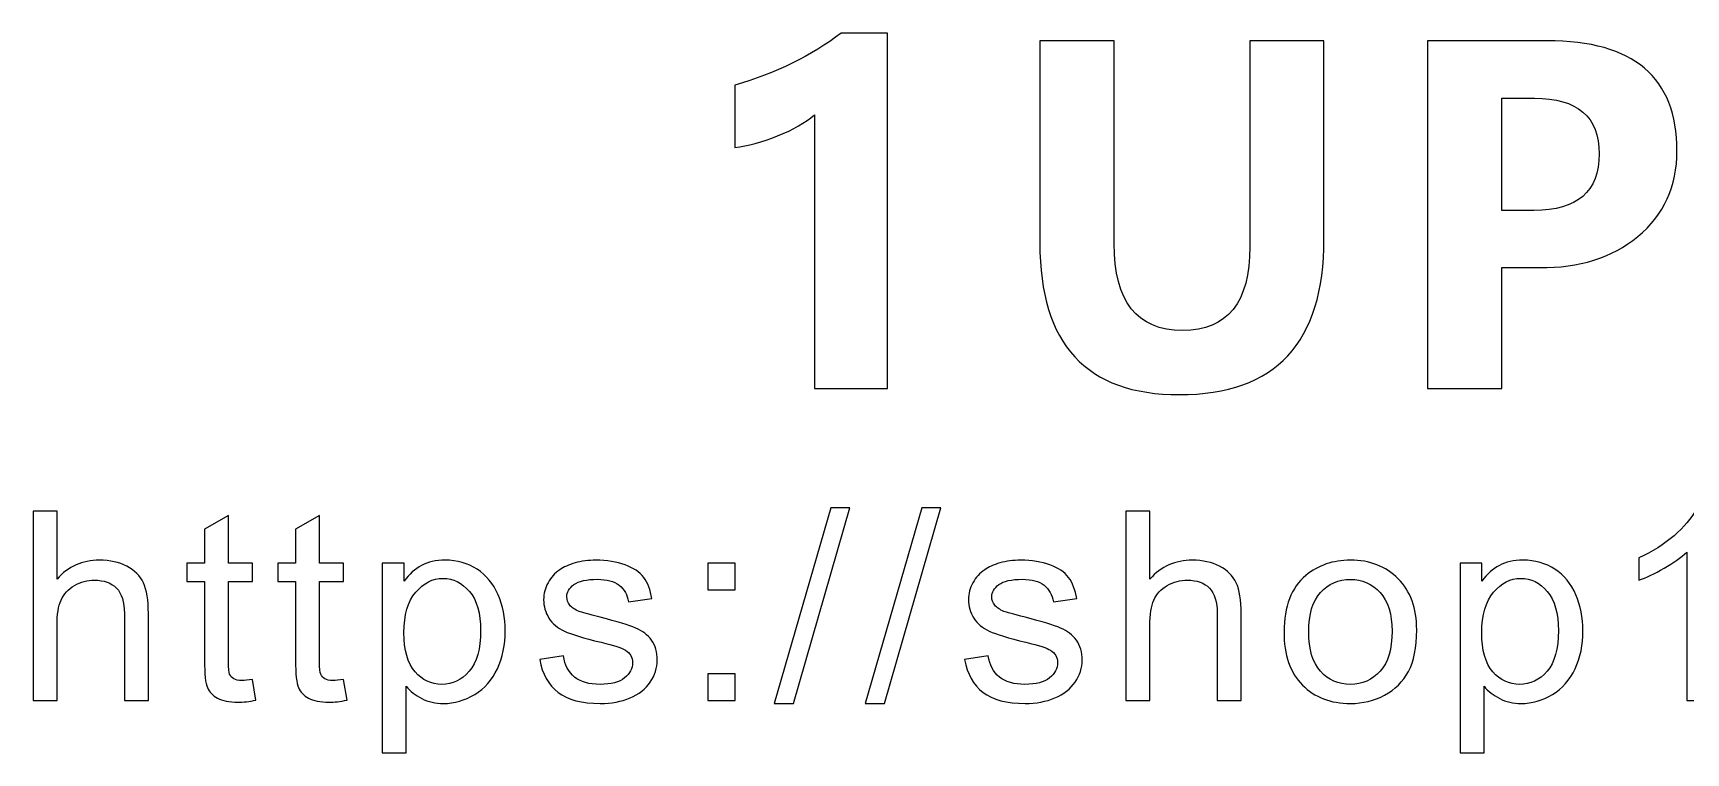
# Model space of a CAD drawing. Header units: centimetres. Extents: x -37.1 to 36.5, y -29.2 to 24.8.
# Drawn here: x 13.55 to 19.21, y -29.17 to -26.71 of the extents above; entities that cross this region are included whole.
import ezdxf

# ---------------------------------------------------------------- set-up
doc = ezdxf.new("R2010")
doc.units = ezdxf.units.CM
doc.header["$MEASUREMENT"] = 0
doc.layers.add('layer 1', color=7, linetype='Continuous')

msp = doc.modelspace()

# ---------------------------------------------------------------- linework, layer by layer
at = {"layer": 'layer 1', "color": 250}
for points, knots in [([(16.47549, -26.71169), (16.47549, -26.71169), (16.47549, -27.92784), (16.47549, -27.92784), (16.47549, -27.92784), (16.47549, -27.92784), (16.22586, -27.92784), (16.22586, -27.92784), (16.22586, -27.92784), (16.22586, -27.92784), (16.22586, -26.99148), (16.22586, -26.99148), (16.22586, -26.99148), (16.19518, -27.01796), (16.15296, -27.04208), (16.09973, -27.06332), (16.09973, -27.06332), (16.0465, -27.08456), (15.99773, -27.09767), (15.95316, -27.10292), (15.95316, -27.10292), (15.95316, -27.10292), (15.95316, -26.89), (15.95316, -26.89), (15.95316, -26.89), (16.09344, -26.84909), (16.21485, -26.78957), (16.31711, -26.71169), (16.31711, -26.71169), (16.31711, -26.71169), (16.47549, -26.71169), (16.47549, -26.71169)], [0, 0, 0, 0, 0.125, 0.125, 0.125, 0.125, 0.25, 0.25, 0.25, 0.25, 0.375, 0.375, 0.375, 0.375, 0.5, 0.5, 0.5, 0.5, 0.625, 0.625, 0.625, 0.625, 0.75, 0.75, 0.75, 0.75, 0.875, 0.875, 0.875, 0.875, 1, 1, 1, 1]), ([(17.96969, -27.41626), (17.96969, -27.77104), (17.80476, -27.94855), (17.47489, -27.94855), (17.47489, -27.94855), (17.1563, -27.94855), (16.99714, -27.77576), (16.99714, -27.43016), (16.99714, -27.43016), (16.99714, -27.43016), (16.99714, -26.73792), (16.99714, -26.73792), (16.99714, -26.73792), (16.99714, -26.73792), (17.25122, -26.73792), (17.25122, -26.73792), (17.25122, -26.73792), (17.25122, -26.73792), (17.25122, -27.43147), (17.25122, -27.43147), (17.25122, -27.43147), (17.25122, -27.6297), (17.32936, -27.72882), (17.48564, -27.72882), (17.48564, -27.72882), (17.6393, -27.72882), (17.71613, -27.63337), (17.71613, -27.44222), (17.71613, -27.44222), (17.71613, -27.44222), (17.71613, -26.73792), (17.71613, -26.73792), (17.71613, -26.73792), (17.71613, -26.73792), (17.96969, -26.73792), (17.96969, -26.73792), (17.96969, -26.73792), (17.96969, -26.73792), (17.96969, -27.41626), (17.96969, -27.41626)], [0, 0, 0, 0, 0.1, 0.1, 0.1, 0.1, 0.2, 0.2, 0.2, 0.2, 0.3, 0.3, 0.3, 0.3, 0.4, 0.4, 0.4, 0.4, 0.5, 0.5, 0.5, 0.5, 0.6, 0.6, 0.6, 0.6, 0.7, 0.7, 0.7, 0.7, 0.8, 0.8, 0.8, 0.8, 0.9, 0.9, 0.9, 0.9, 1, 1, 1, 1]), ([(18.57787, -27.51302), (18.57787, -27.51302), (18.57787, -27.92784), (18.57787, -27.92784), (18.57787, -27.92784), (18.57787, -27.92784), (18.32431, -27.92784), (18.32431, -27.92784), (18.32431, -27.92784), (18.32431, -27.92784), (18.32431, -26.73792), (18.32431, -26.73792), (18.32431, -26.73792), (18.32431, -26.73792), (18.73389, -26.73792), (18.73389, -26.73792), (18.73389, -26.73792), (19.02993, -26.73792), (19.17781, -26.86325), (19.17781, -27.11419), (19.17781, -27.11419), (19.17781, -27.23612), (19.13324, -27.33393), (19.04382, -27.40735), (19.04382, -27.40735), (18.95441, -27.48077), (18.84271, -27.51617), (18.70845, -27.51302), (18.70845, -27.51302), (18.70845, -27.51302), (18.57787, -27.51302), (18.57787, -27.51302)], [0, 0, 0, 0, 0.125, 0.125, 0.125, 0.125, 0.25, 0.25, 0.25, 0.25, 0.375, 0.375, 0.375, 0.375, 0.5, 0.5, 0.5, 0.5, 0.625, 0.625, 0.625, 0.625, 0.75, 0.75, 0.75, 0.75, 0.875, 0.875, 0.875, 0.875, 1, 1, 1, 1]), ([(18.57787, -26.93458), (18.57787, -26.93458), (18.57787, -27.31872), (18.57787, -27.31872), (18.57787, -27.31872), (18.57787, -27.31872), (18.68774, -27.31872), (18.68774, -27.31872), (18.68774, -27.31872), (18.83694, -27.31872), (18.91141, -27.25395), (18.91141, -27.12442), (18.91141, -27.12442), (18.91141, -26.99777), (18.83746, -26.93458), (18.6901, -26.93458), (18.6901, -26.93458), (18.6901, -26.93458), (18.57787, -26.93458), (18.57787, -26.93458)], [0, 0, 0, 0, 0.2, 0.2, 0.2, 0.2, 0.4, 0.4, 0.4, 0.4, 0.6, 0.6, 0.6, 0.6, 0.8, 0.8, 0.8, 0.8, 1, 1, 1, 1]), ([(16.0875, -29.00533), (16.0875, -29.00533), (16.28146, -28.33592), (16.28146, -28.33592), (16.28146, -28.33592), (16.28146, -28.33592), (16.3472, -28.33592), (16.3472, -28.33592), (16.3472, -28.33592), (16.3472, -28.33592), (16.15371, -29.00533), (16.15371, -29.00533), (16.15371, -29.00533), (16.15371, -29.00533), (16.0875, -29.00533), (16.0875, -29.00533)], [0, 0, 0, 0, 0.25, 0.25, 0.25, 0.25, 0.5, 0.5, 0.5, 0.5, 0.75, 0.75, 0.75, 0.75, 1, 1, 1, 1]), ([(16.39914, -29.00533), (16.39914, -29.00533), (16.5931, -28.33592), (16.5931, -28.33592), (16.5931, -28.33592), (16.5931, -28.33592), (16.65884, -28.33592), (16.65884, -28.33592), (16.65884, -28.33592), (16.65884, -28.33592), (16.46535, -29.00533), (16.46535, -29.00533), (16.46535, -29.00533), (16.46535, -29.00533), (16.39914, -29.00533), (16.39914, -29.00533)], [0, 0, 0, 0, 0.25, 0.25, 0.25, 0.25, 0.5, 0.5, 0.5, 0.5, 0.75, 0.75, 0.75, 0.75, 1, 1, 1, 1]), ([(13.55142, -28.99433), (13.55142, -28.99433), (13.55142, -28.34692), (13.55142, -28.34692), (13.55142, -28.34692), (13.55142, -28.34692), (13.63352, -28.34692), (13.63352, -28.34692), (13.63352, -28.34692), (13.63352, -28.34692), (13.63352, -28.57921), (13.63352, -28.57921), (13.63352, -28.57921), (13.67184, -28.53625), (13.72029, -28.51469), (13.7787, -28.51469), (13.7787, -28.51469), (13.81454, -28.51469), (13.8457, -28.52163), (13.87217, -28.53534), (13.87217, -28.53534), (13.89866, -28.54891), (13.91767, -28.5679), (13.92904, -28.59202), (13.92904, -28.59202), (13.94041, -28.61614), (13.94617, -28.65126), (13.94617, -28.69708), (13.94617, -28.69708), (13.94617, -28.69708), (13.94617, -28.99433), (13.94617, -28.99433), (13.94617, -28.99433), (13.94617, -28.99433), (13.86393, -28.99433), (13.86393, -28.99433), (13.86393, -28.99433), (13.86393, -28.99433), (13.86393, -28.69708), (13.86393, -28.69708), (13.86393, -28.69708), (13.86393, -28.65744), (13.85504, -28.6285), (13.83728, -28.61041), (13.83728, -28.61041), (13.81953, -28.59232), (13.79429, -28.58312), (13.76172, -28.58312), (13.76172, -28.58312), (13.73743, -28.58312), (13.71452, -28.58931), (13.69303, -28.60151), (13.69303, -28.60151), (13.67153, -28.61372), (13.65627, -28.6303), (13.64722, -28.65126), (13.64722, -28.65126), (13.63804, -28.67206), (13.63352, -28.701), (13.63352, -28.73778), (13.63352, -28.73778), (13.63352, -28.73778), (13.63352, -28.99433), (13.63352, -28.99433), (13.63352, -28.99433), (13.63352, -28.99433), (13.55142, -28.99433), (13.55142, -28.99433)], [0, 0, 0, 0, 0.0588235, 0.0588235, 0.0588235, 0.0588235, 0.1176471, 0.1176471, 0.1176471, 0.1176471, 0.1764706, 0.1764706, 0.1764706, 0.1764706, 0.2352941, 0.2352941, 0.2352941, 0.2352941, 0.2941176, 0.2941176, 0.2941176, 0.2941176, 0.3529412, 0.3529412, 0.3529412, 0.3529412, 0.4117647, 0.4117647, 0.4117647, 0.4117647, 0.4705882, 0.4705882, 0.4705882, 0.4705882, 0.5294118, 0.5294118, 0.5294118, 0.5294118, 0.5882353, 0.5882353, 0.5882353, 0.5882353, 0.6470588, 0.6470588, 0.6470588, 0.6470588, 0.7058824, 0.7058824, 0.7058824, 0.7058824, 0.7647059, 0.7647059, 0.7647059, 0.7647059, 0.8235294, 0.8235294, 0.8235294, 0.8235294, 0.8823529, 0.8823529, 0.8823529, 0.8823529, 0.9411765, 0.9411765, 0.9411765, 0.9411765, 1, 1, 1, 1]), ([(14.30252, -28.92318), (14.30252, -28.92318), (14.31435, -28.99343), (14.31435, -28.99343), (14.31435, -28.99343), (14.2913, -28.9981), (14.27059, -29.00051), (14.25235, -29.00051), (14.25235, -29.00051), (14.22245, -29.00051), (14.19939, -28.99599), (14.18287, -28.98679), (14.18287, -28.98679), (14.16652, -28.97775), (14.15499, -28.96569), (14.14829, -28.95077), (14.14829, -28.95077), (14.1416, -28.936), (14.13816, -28.90464), (14.13816, -28.85701), (14.13816, -28.85701), (14.13816, -28.85701), (14.13816, -28.58719), (14.13816, -28.58719), (14.13816, -28.58719), (14.13816, -28.58719), (14.07788, -28.58719), (14.07788, -28.58719), (14.07788, -28.58719), (14.07788, -28.58719), (14.07788, -28.52539), (14.07788, -28.52539), (14.07788, -28.52539), (14.07788, -28.52539), (14.13816, -28.52539), (14.13816, -28.52539), (14.13816, -28.52539), (14.13816, -28.52539), (14.13816, -28.40918), (14.13816, -28.40918), (14.13816, -28.40918), (14.13816, -28.40918), (14.21995, -28.36154), (14.21995, -28.36154), (14.21995, -28.36154), (14.21995, -28.36154), (14.21995, -28.52539), (14.21995, -28.52539), (14.21995, -28.52539), (14.21995, -28.52539), (14.30252, -28.52539), (14.30252, -28.52539), (14.30252, -28.52539), (14.30252, -28.52539), (14.30252, -28.58719), (14.30252, -28.58719), (14.30252, -28.58719), (14.30252, -28.58719), (14.21995, -28.58719), (14.21995, -28.58719), (14.21995, -28.58719), (14.21995, -28.58719), (14.21995, -28.86138), (14.21995, -28.86138), (14.21995, -28.86138), (14.21995, -28.88414), (14.22135, -28.89861), (14.22416, -28.90509), (14.22416, -28.90509), (14.22712, -28.91158), (14.23179, -28.9167), (14.23833, -28.92062), (14.23833, -28.92062), (14.24488, -28.92439), (14.25423, -28.92635), (14.26638, -28.92635), (14.26638, -28.92635), (14.27557, -28.92635), (14.28757, -28.92529), (14.30252, -28.92318)], [0, 0, 0, 0, 0.05, 0.05, 0.05, 0.05, 0.1, 0.1, 0.1, 0.1, 0.15, 0.15, 0.15, 0.15, 0.2, 0.2, 0.2, 0.2, 0.25, 0.25, 0.25, 0.25, 0.3, 0.3, 0.3, 0.3, 0.35, 0.35, 0.35, 0.35, 0.4, 0.4, 0.4, 0.4, 0.45, 0.45, 0.45, 0.45, 0.5, 0.5, 0.5, 0.5, 0.55, 0.55, 0.55, 0.55, 0.6, 0.6, 0.6, 0.6, 0.65, 0.65, 0.65, 0.65, 0.7, 0.7, 0.7, 0.7, 0.75, 0.75, 0.75, 0.75, 0.8, 0.8, 0.8, 0.8, 0.85, 0.85, 0.85, 0.85, 0.9, 0.9, 0.9, 0.9, 0.95, 0.95, 0.95, 0.95, 1, 1, 1, 1]), ([(14.61415, -28.92318), (14.61415, -28.92318), (14.62598, -28.99343), (14.62598, -28.99343), (14.62598, -28.99343), (14.60293, -28.9981), (14.58222, -29.00051), (14.56398, -29.00051), (14.56398, -29.00051), (14.53408, -29.00051), (14.51102, -28.99599), (14.4945, -28.98679), (14.4945, -28.98679), (14.47815, -28.97775), (14.46662, -28.96569), (14.45992, -28.95077), (14.45992, -28.95077), (14.45323, -28.936), (14.44979, -28.90464), (14.44979, -28.85701), (14.44979, -28.85701), (14.44979, -28.85701), (14.44979, -28.58719), (14.44979, -28.58719), (14.44979, -28.58719), (14.44979, -28.58719), (14.38951, -28.58719), (14.38951, -28.58719), (14.38951, -28.58719), (14.38951, -28.58719), (14.38951, -28.52539), (14.38951, -28.52539), (14.38951, -28.52539), (14.38951, -28.52539), (14.44979, -28.52539), (14.44979, -28.52539), (14.44979, -28.52539), (14.44979, -28.52539), (14.44979, -28.40918), (14.44979, -28.40918), (14.44979, -28.40918), (14.44979, -28.40918), (14.53158, -28.36154), (14.53158, -28.36154), (14.53158, -28.36154), (14.53158, -28.36154), (14.53158, -28.52539), (14.53158, -28.52539), (14.53158, -28.52539), (14.53158, -28.52539), (14.61415, -28.52539), (14.61415, -28.52539), (14.61415, -28.52539), (14.61415, -28.52539), (14.61415, -28.58719), (14.61415, -28.58719), (14.61415, -28.58719), (14.61415, -28.58719), (14.53158, -28.58719), (14.53158, -28.58719), (14.53158, -28.58719), (14.53158, -28.58719), (14.53158, -28.86138), (14.53158, -28.86138), (14.53158, -28.86138), (14.53158, -28.88414), (14.53298, -28.89861), (14.53579, -28.90509), (14.53579, -28.90509), (14.53875, -28.91158), (14.54342, -28.9167), (14.54996, -28.92062), (14.54996, -28.92062), (14.55651, -28.92439), (14.56586, -28.92635), (14.57801, -28.92635), (14.57801, -28.92635), (14.5872, -28.92635), (14.5992, -28.92529), (14.61415, -28.92318)], [0, 0, 0, 0, 0.05, 0.05, 0.05, 0.05, 0.1, 0.1, 0.1, 0.1, 0.15, 0.15, 0.15, 0.15, 0.2, 0.2, 0.2, 0.2, 0.25, 0.25, 0.25, 0.25, 0.3, 0.3, 0.3, 0.3, 0.35, 0.35, 0.35, 0.35, 0.4, 0.4, 0.4, 0.4, 0.45, 0.45, 0.45, 0.45, 0.5, 0.5, 0.5, 0.5, 0.55, 0.55, 0.55, 0.55, 0.6, 0.6, 0.6, 0.6, 0.65, 0.65, 0.65, 0.65, 0.7, 0.7, 0.7, 0.7, 0.75, 0.75, 0.75, 0.75, 0.8, 0.8, 0.8, 0.8, 0.85, 0.85, 0.85, 0.85, 0.9, 0.9, 0.9, 0.9, 0.95, 0.95, 0.95, 0.95, 1, 1, 1, 1]), ([(17.29175, -28.99433), (17.29175, -28.99433), (17.29175, -28.34692), (17.29175, -28.34692), (17.29175, -28.34692), (17.29175, -28.34692), (17.37385, -28.34692), (17.37385, -28.34692), (17.37385, -28.34692), (17.37385, -28.34692), (17.37385, -28.57921), (17.37385, -28.57921), (17.37385, -28.57921), (17.41217, -28.53625), (17.46062, -28.51469), (17.51903, -28.51469), (17.51903, -28.51469), (17.55487, -28.51469), (17.58603, -28.52163), (17.6125, -28.53534), (17.6125, -28.53534), (17.63899, -28.54891), (17.658, -28.5679), (17.66937, -28.59202), (17.66937, -28.59202), (17.68074, -28.61614), (17.6865, -28.65126), (17.6865, -28.69708), (17.6865, -28.69708), (17.6865, -28.69708), (17.6865, -28.99433), (17.6865, -28.99433), (17.6865, -28.99433), (17.6865, -28.99433), (17.60426, -28.99433), (17.60426, -28.99433), (17.60426, -28.99433), (17.60426, -28.99433), (17.60426, -28.69708), (17.60426, -28.69708), (17.60426, -28.69708), (17.60426, -28.65744), (17.59537, -28.6285), (17.57761, -28.61041), (17.57761, -28.61041), (17.55986, -28.59232), (17.53462, -28.58312), (17.50205, -28.58312), (17.50205, -28.58312), (17.47776, -28.58312), (17.45485, -28.58931), (17.43336, -28.60151), (17.43336, -28.60151), (17.41186, -28.61372), (17.3966, -28.6303), (17.38755, -28.65126), (17.38755, -28.65126), (17.37837, -28.67206), (17.37385, -28.701), (17.37385, -28.73778), (17.37385, -28.73778), (17.37385, -28.73778), (17.37385, -28.99433), (17.37385, -28.99433), (17.37385, -28.99433), (17.37385, -28.99433), (17.29175, -28.99433), (17.29175, -28.99433)], [0, 0, 0, 0, 0.0588235, 0.0588235, 0.0588235, 0.0588235, 0.1176471, 0.1176471, 0.1176471, 0.1176471, 0.1764706, 0.1764706, 0.1764706, 0.1764706, 0.2352941, 0.2352941, 0.2352941, 0.2352941, 0.2941176, 0.2941176, 0.2941176, 0.2941176, 0.3529412, 0.3529412, 0.3529412, 0.3529412, 0.4117647, 0.4117647, 0.4117647, 0.4117647, 0.4705882, 0.4705882, 0.4705882, 0.4705882, 0.5294118, 0.5294118, 0.5294118, 0.5294118, 0.5882353, 0.5882353, 0.5882353, 0.5882353, 0.6470588, 0.6470588, 0.6470588, 0.6470588, 0.7058824, 0.7058824, 0.7058824, 0.7058824, 0.7647059, 0.7647059, 0.7647059, 0.7647059, 0.8235294, 0.8235294, 0.8235294, 0.8235294, 0.8823529, 0.8823529, 0.8823529, 0.8823529, 0.9411765, 0.9411765, 0.9411765, 0.9411765, 1, 1, 1, 1]), ([(19.29359, -28.99433), (19.29359, -28.99433), (19.2115, -28.99433), (19.2115, -28.99433), (19.2115, -28.99433), (19.2115, -28.99433), (19.2115, -28.48786), (19.2115, -28.48786), (19.2115, -28.48786), (19.19171, -28.5061), (19.16585, -28.52434), (19.13376, -28.54258), (19.13376, -28.54258), (19.10152, -28.56082), (19.0727, -28.57453), (19.04715, -28.58358), (19.04715, -28.58358), (19.04715, -28.58358), (19.04715, -28.50685), (19.04715, -28.50685), (19.04715, -28.50685), (19.09311, -28.4859), (19.1333, -28.46058), (19.16772, -28.43088), (19.16772, -28.43088), (19.20199, -28.40104), (19.22646, -28.37225), (19.24078, -28.34421), (19.24078, -28.34421), (19.24078, -28.34421), (19.29359, -28.34421), (19.29359, -28.34421), (19.29359, -28.34421), (19.29359, -28.34421), (19.29359, -28.99433), (19.29359, -28.99433)], [0, 0, 0, 0, 0.1111111, 0.1111111, 0.1111111, 0.1111111, 0.2222222, 0.2222222, 0.2222222, 0.2222222, 0.3333333, 0.3333333, 0.3333333, 0.3333333, 0.4444444, 0.4444444, 0.4444444, 0.4444444, 0.5555556, 0.5555556, 0.5555556, 0.5555556, 0.6666667, 0.6666667, 0.6666667, 0.6666667, 0.7777778, 0.7777778, 0.7777778, 0.7777778, 0.8888889, 0.8888889, 0.8888889, 0.8888889, 1, 1, 1, 1]), ([(14.74648, -29.17401), (14.74648, -29.17401), (14.74648, -28.52539), (14.74648, -28.52539), (14.74648, -28.52539), (14.74648, -28.52539), (14.82125, -28.52539), (14.82125, -28.52539), (14.82125, -28.52539), (14.82125, -28.52539), (14.82125, -28.58629), (14.82125, -28.58629), (14.82125, -28.58629), (14.83886, -28.56247), (14.8588, -28.54454), (14.88108, -28.53263), (14.88108, -28.53263), (14.9032, -28.52072), (14.93015, -28.51469), (14.96178, -28.51469), (14.96178, -28.51469), (15.00321, -28.51469), (15.03966, -28.52509), (15.07128, -28.54559), (15.07128, -28.54559), (15.10306, -28.56624), (15.12691, -28.59533), (15.14295, -28.63287), (15.14295, -28.63287), (15.15915, -28.6704), (15.16725, -28.71155), (15.16725, -28.75632), (15.16725, -28.75632), (15.16725, -28.80425), (15.15837, -28.84751), (15.14046, -28.88595), (15.14046, -28.88595), (15.1227, -28.92439), (15.09683, -28.95378), (15.06287, -28.97428), (15.06287, -28.97428), (15.02891, -28.99463), (14.99325, -29.00488), (14.95585, -29.00488), (14.95585, -29.00488), (14.92844, -29.00488), (14.90397, -28.9993), (14.88217, -28.98815), (14.88217, -28.98815), (14.86036, -28.977), (14.84259, -28.96283), (14.82858, -28.94579), (14.82858, -28.94579), (14.82858, -28.94579), (14.82858, -29.17401), (14.82858, -29.17401), (14.82858, -29.17401), (14.82858, -29.17401), (14.74648, -29.17401), (14.74648, -29.17401)], [0, 0, 0, 0, 0.0666667, 0.0666667, 0.0666667, 0.0666667, 0.1333333, 0.1333333, 0.1333333, 0.1333333, 0.2, 0.2, 0.2, 0.2, 0.2666667, 0.2666667, 0.2666667, 0.2666667, 0.3333333, 0.3333333, 0.3333333, 0.3333333, 0.4, 0.4, 0.4, 0.4, 0.4666667, 0.4666667, 0.4666667, 0.4666667, 0.5333333, 0.5333333, 0.5333333, 0.5333333, 0.6, 0.6, 0.6, 0.6, 0.6666667, 0.6666667, 0.6666667, 0.6666667, 0.7333333, 0.7333333, 0.7333333, 0.7333333, 0.8, 0.8, 0.8, 0.8, 0.8666667, 0.8666667, 0.8666667, 0.8666667, 0.9333333, 0.9333333, 0.9333333, 0.9333333, 1, 1, 1, 1]), ([(15.28541, -28.8543), (15.28541, -28.8543), (15.36656, -28.84194), (15.36656, -28.84194), (15.36656, -28.84194), (15.37108, -28.87344), (15.38386, -28.89756), (15.40473, -28.91444), (15.40473, -28.91444), (15.42545, -28.93117), (15.45458, -28.93961), (15.49212, -28.93961), (15.49212, -28.93961), (15.52982, -28.93961), (15.55786, -28.93208), (15.57609, -28.9173), (15.57609, -28.9173), (15.59431, -28.90238), (15.60351, -28.8849), (15.60351, -28.865), (15.60351, -28.865), (15.60351, -28.84691), (15.59541, -28.83289), (15.5792, -28.82249), (15.5792, -28.82249), (15.56799, -28.81541), (15.53995, -28.80651), (15.49524, -28.79566), (15.49524, -28.79566), (15.43511, -28.78089), (15.3932, -28.76823), (15.37, -28.75737), (15.37, -28.75737), (15.34678, -28.74667), (15.32902, -28.73175), (15.31703, -28.71276), (15.31703, -28.71276), (15.30503, -28.69376), (15.29895, -28.67281), (15.29895, -28.6499), (15.29895, -28.6499), (15.29895, -28.62895), (15.30394, -28.60965), (15.31391, -28.59187), (15.31391, -28.59187), (15.32373, -28.57393), (15.33728, -28.55916), (15.35426, -28.5474), (15.35426, -28.5474), (15.36703, -28.53836), (15.38448, -28.53052), (15.40645, -28.52419), (15.40645, -28.52419), (15.42856, -28.51786), (15.45224, -28.51469), (15.47748, -28.51469), (15.47748, -28.51469), (15.51549, -28.51469), (15.54883, -28.52012), (15.57764, -28.53067), (15.57764, -28.53067), (15.60647, -28.54122), (15.62765, -28.55554), (15.64137, -28.57363), (15.64137, -28.57363), (15.65507, -28.59187), (15.66442, -28.61599), (15.66956, -28.64628), (15.66956, -28.64628), (15.66956, -28.64628), (15.58933, -28.65699), (15.58933, -28.65699), (15.58933, -28.65699), (15.58559, -28.63287), (15.575, -28.61403), (15.55755, -28.60046), (15.55755, -28.60046), (15.54011, -28.58689), (15.51534, -28.58011), (15.4834, -28.58011), (15.4834, -28.58011), (15.4457, -28.58011), (15.41876, -28.58614), (15.40271, -28.5982), (15.40271, -28.5982), (15.3865, -28.61026), (15.3784, -28.62443), (15.3784, -28.64055), (15.3784, -28.64055), (15.3784, -28.65096), (15.38183, -28.66015), (15.38853, -28.66844), (15.38853, -28.66844), (15.39522, -28.67703), (15.40566, -28.68397), (15.42, -28.68969), (15.42, -28.68969), (15.42825, -28.69256), (15.4524, -28.69934), (15.49259, -28.70989), (15.49259, -28.70989), (15.5507, -28.72497), (15.5912, -28.73718), (15.61411, -28.74682), (15.61411, -28.74682), (15.63716, -28.75632), (15.65523, -28.77034), (15.66831, -28.78858), (15.66831, -28.78858), (15.6814, -28.80682), (15.68795, -28.82943), (15.68795, -28.85656), (15.68795, -28.85656), (15.68795, -28.88309), (15.67985, -28.90796), (15.66395, -28.93147), (15.66395, -28.93147), (15.64791, -28.95484), (15.62485, -28.97293), (15.59479, -28.98574), (15.59479, -28.98574), (15.56472, -28.99855), (15.5306, -29.00488), (15.49259, -29.00488), (15.49259, -29.00488), (15.4295, -29.00488), (15.38152, -28.99222), (15.34849, -28.9669), (15.34849, -28.9669), (15.31547, -28.94157), (15.29444, -28.90404), (15.28541, -28.8543)], [0, 0, 0, 0, 0.030303, 0.030303, 0.030303, 0.030303, 0.0606061, 0.0606061, 0.0606061, 0.0606061, 0.0909091, 0.0909091, 0.0909091, 0.0909091, 0.1212121, 0.1212121, 0.1212121, 0.1212121, 0.1515152, 0.1515152, 0.1515152, 0.1515152, 0.1818182, 0.1818182, 0.1818182, 0.1818182, 0.2121212, 0.2121212, 0.2121212, 0.2121212, 0.2424242, 0.2424242, 0.2424242, 0.2424242, 0.2727273, 0.2727273, 0.2727273, 0.2727273, 0.3030303, 0.3030303, 0.3030303, 0.3030303, 0.3333333, 0.3333333, 0.3333333, 0.3333333, 0.3636364, 0.3636364, 0.3636364, 0.3636364, 0.3939394, 0.3939394, 0.3939394, 0.3939394, 0.4242424, 0.4242424, 0.4242424, 0.4242424, 0.4545455, 0.4545455, 0.4545455, 0.4545455, 0.4848485, 0.4848485, 0.4848485, 0.4848485, 0.5151515, 0.5151515, 0.5151515, 0.5151515, 0.5454545, 0.5454545, 0.5454545, 0.5454545, 0.5757576, 0.5757576, 0.5757576, 0.5757576, 0.6060606, 0.6060606, 0.6060606, 0.6060606, 0.6363636, 0.6363636, 0.6363636, 0.6363636, 0.6666667, 0.6666667, 0.6666667, 0.6666667, 0.6969697, 0.6969697, 0.6969697, 0.6969697, 0.7272727, 0.7272727, 0.7272727, 0.7272727, 0.7575758, 0.7575758, 0.7575758, 0.7575758, 0.7878788, 0.7878788, 0.7878788, 0.7878788, 0.8181818, 0.8181818, 0.8181818, 0.8181818, 0.8484848, 0.8484848, 0.8484848, 0.8484848, 0.8787879, 0.8787879, 0.8787879, 0.8787879, 0.9090909, 0.9090909, 0.9090909, 0.9090909, 0.9393939, 0.9393939, 0.9393939, 0.9393939, 0.969697, 0.969697, 0.969697, 0.969697, 1, 1, 1, 1]), ([(15.8603, -28.61583), (15.8603, -28.61583), (15.8603, -28.52539), (15.8603, -28.52539), (15.8603, -28.52539), (15.8603, -28.52539), (15.95392, -28.52539), (15.95392, -28.52539), (15.95392, -28.52539), (15.95392, -28.52539), (15.95392, -28.61583), (15.95392, -28.61583), (15.95392, -28.61583), (15.95392, -28.61583), (15.8603, -28.61583), (15.8603, -28.61583)], [0, 0, 0, 0, 0.25, 0.25, 0.25, 0.25, 0.5, 0.5, 0.5, 0.5, 0.75, 0.75, 0.75, 0.75, 1, 1, 1, 1]), ([(16.73961, -28.8543), (16.73961, -28.8543), (16.82076, -28.84194), (16.82076, -28.84194), (16.82076, -28.84194), (16.82528, -28.87344), (16.83806, -28.89756), (16.85893, -28.91444), (16.85893, -28.91444), (16.87965, -28.93117), (16.90878, -28.93961), (16.94632, -28.93961), (16.94632, -28.93961), (16.98402, -28.93961), (17.01206, -28.93208), (17.03029, -28.9173), (17.03029, -28.9173), (17.04851, -28.90238), (17.05771, -28.8849), (17.05771, -28.865), (17.05771, -28.865), (17.05771, -28.84691), (17.04961, -28.83289), (17.0334, -28.82249), (17.0334, -28.82249), (17.02219, -28.81541), (16.99415, -28.80651), (16.94944, -28.79566), (16.94944, -28.79566), (16.88931, -28.78089), (16.8474, -28.76823), (16.8242, -28.75737), (16.8242, -28.75737), (16.80098, -28.74667), (16.78322, -28.73175), (16.77123, -28.71276), (16.77123, -28.71276), (16.75923, -28.69376), (16.75315, -28.67281), (16.75315, -28.6499), (16.75315, -28.6499), (16.75315, -28.62895), (16.75814, -28.60965), (16.76811, -28.59187), (16.76811, -28.59187), (16.77793, -28.57393), (16.79148, -28.55916), (16.80846, -28.5474), (16.80846, -28.5474), (16.82123, -28.53836), (16.83868, -28.53052), (16.86065, -28.52419), (16.86065, -28.52419), (16.88276, -28.51786), (16.90644, -28.51469), (16.93168, -28.51469), (16.93168, -28.51469), (16.96969, -28.51469), (17.00303, -28.52012), (17.03184, -28.53067), (17.03184, -28.53067), (17.06067, -28.54122), (17.08185, -28.55554), (17.09557, -28.57363), (17.09557, -28.57363), (17.10927, -28.59187), (17.11862, -28.61599), (17.12376, -28.64628), (17.12376, -28.64628), (17.12376, -28.64628), (17.04353, -28.65699), (17.04353, -28.65699), (17.04353, -28.65699), (17.03979, -28.63287), (17.0292, -28.61403), (17.01175, -28.60046), (17.01175, -28.60046), (16.99431, -28.58689), (16.96954, -28.58011), (16.9376, -28.58011), (16.9376, -28.58011), (16.8999, -28.58011), (16.87296, -28.58614), (16.85691, -28.5982), (16.85691, -28.5982), (16.8407, -28.61026), (16.8326, -28.62443), (16.8326, -28.64055), (16.8326, -28.64055), (16.8326, -28.65096), (16.83603, -28.66015), (16.84273, -28.66844), (16.84273, -28.66844), (16.84942, -28.67703), (16.85986, -28.68397), (16.8742, -28.68969), (16.8742, -28.68969), (16.88245, -28.69256), (16.9066, -28.69934), (16.94679, -28.70989), (16.94679, -28.70989), (17.0049, -28.72497), (17.0454, -28.73718), (17.06831, -28.74682), (17.06831, -28.74682), (17.09136, -28.75632), (17.10943, -28.77034), (17.12251, -28.78858), (17.12251, -28.78858), (17.1356, -28.80682), (17.14215, -28.82943), (17.14215, -28.85656), (17.14215, -28.85656), (17.14215, -28.88309), (17.13405, -28.90796), (17.11815, -28.93147), (17.11815, -28.93147), (17.10211, -28.95484), (17.07905, -28.97293), (17.04899, -28.98574), (17.04899, -28.98574), (17.01892, -28.99855), (16.9848, -29.00488), (16.94679, -29.00488), (16.94679, -29.00488), (16.8837, -29.00488), (16.83572, -28.99222), (16.80269, -28.9669), (16.80269, -28.9669), (16.76967, -28.94157), (16.74864, -28.90404), (16.73961, -28.8543)], [0, 0, 0, 0, 0.030303, 0.030303, 0.030303, 0.030303, 0.0606061, 0.0606061, 0.0606061, 0.0606061, 0.0909091, 0.0909091, 0.0909091, 0.0909091, 0.1212121, 0.1212121, 0.1212121, 0.1212121, 0.1515152, 0.1515152, 0.1515152, 0.1515152, 0.1818182, 0.1818182, 0.1818182, 0.1818182, 0.2121212, 0.2121212, 0.2121212, 0.2121212, 0.2424242, 0.2424242, 0.2424242, 0.2424242, 0.2727273, 0.2727273, 0.2727273, 0.2727273, 0.3030303, 0.3030303, 0.3030303, 0.3030303, 0.3333333, 0.3333333, 0.3333333, 0.3333333, 0.3636364, 0.3636364, 0.3636364, 0.3636364, 0.3939394, 0.3939394, 0.3939394, 0.3939394, 0.4242424, 0.4242424, 0.4242424, 0.4242424, 0.4545455, 0.4545455, 0.4545455, 0.4545455, 0.4848485, 0.4848485, 0.4848485, 0.4848485, 0.5151515, 0.5151515, 0.5151515, 0.5151515, 0.5454545, 0.5454545, 0.5454545, 0.5454545, 0.5757576, 0.5757576, 0.5757576, 0.5757576, 0.6060606, 0.6060606, 0.6060606, 0.6060606, 0.6363636, 0.6363636, 0.6363636, 0.6363636, 0.6666667, 0.6666667, 0.6666667, 0.6666667, 0.6969697, 0.6969697, 0.6969697, 0.6969697, 0.7272727, 0.7272727, 0.7272727, 0.7272727, 0.7575758, 0.7575758, 0.7575758, 0.7575758, 0.7878788, 0.7878788, 0.7878788, 0.7878788, 0.8181818, 0.8181818, 0.8181818, 0.8181818, 0.8484848, 0.8484848, 0.8484848, 0.8484848, 0.8787879, 0.8787879, 0.8787879, 0.8787879, 0.9090909, 0.9090909, 0.9090909, 0.9090909, 0.9393939, 0.9393939, 0.9393939, 0.9393939, 0.969697, 0.969697, 0.969697, 0.969697, 1, 1, 1, 1]), ([(17.83286, -28.75979), (17.83286, -28.67296), (17.85777, -28.6086), (17.90778, -28.56685), (17.90778, -28.56685), (17.94938, -28.53218), (18.00017, -28.51469), (18.06014, -28.51469), (18.06014, -28.51469), (18.12681, -28.51469), (18.18134, -28.53579), (18.22356, -28.57815), (18.22356, -28.57815), (18.26593, -28.62036), (18.28696, -28.67869), (18.28696, -28.75315), (18.28696, -28.75315), (18.28696, -28.8136), (18.27761, -28.86108), (18.25892, -28.8956), (18.25892, -28.8956), (18.24023, -28.93027), (18.21296, -28.9571), (18.17729, -28.97624), (18.17729, -28.97624), (18.14145, -28.99539), (18.10251, -29.00488), (18.06014, -29.00488), (18.06014, -29.00488), (17.99237, -29.00488), (17.93754, -28.98393), (17.89563, -28.94172), (17.89563, -28.94172), (17.85372, -28.89967), (17.83286, -28.83907), (17.83286, -28.75979)], [0, 0, 0, 0, 0.1111111, 0.1111111, 0.1111111, 0.1111111, 0.2222222, 0.2222222, 0.2222222, 0.2222222, 0.3333333, 0.3333333, 0.3333333, 0.3333333, 0.4444444, 0.4444444, 0.4444444, 0.4444444, 0.5555556, 0.5555556, 0.5555556, 0.5555556, 0.6666667, 0.6666667, 0.6666667, 0.6666667, 0.7777778, 0.7777778, 0.7777778, 0.7777778, 0.8888889, 0.8888889, 0.8888889, 0.8888889, 1, 1, 1, 1]), ([(18.43533, -29.17401), (18.43533, -29.17401), (18.43533, -28.52539), (18.43533, -28.52539), (18.43533, -28.52539), (18.43533, -28.52539), (18.5101, -28.52539), (18.5101, -28.52539), (18.5101, -28.52539), (18.5101, -28.52539), (18.5101, -28.58629), (18.5101, -28.58629), (18.5101, -28.58629), (18.52771, -28.56247), (18.54765, -28.54454), (18.56993, -28.53263), (18.56993, -28.53263), (18.59205, -28.52072), (18.619, -28.51469), (18.65063, -28.51469), (18.65063, -28.51469), (18.69206, -28.51469), (18.72851, -28.52509), (18.76013, -28.54559), (18.76013, -28.54559), (18.79191, -28.56624), (18.81576, -28.59533), (18.8318, -28.63287), (18.8318, -28.63287), (18.848, -28.6704), (18.8561, -28.71155), (18.8561, -28.75632), (18.8561, -28.75632), (18.8561, -28.80425), (18.84722, -28.84751), (18.82931, -28.88595), (18.82931, -28.88595), (18.81155, -28.92439), (18.78568, -28.95378), (18.75172, -28.97428), (18.75172, -28.97428), (18.71776, -28.99463), (18.6821, -29.00488), (18.6447, -29.00488), (18.6447, -29.00488), (18.61729, -29.00488), (18.59282, -28.9993), (18.57102, -28.98815), (18.57102, -28.98815), (18.54921, -28.977), (18.53144, -28.96283), (18.51743, -28.94579), (18.51743, -28.94579), (18.51743, -28.94579), (18.51743, -29.17401), (18.51743, -29.17401), (18.51743, -29.17401), (18.51743, -29.17401), (18.43533, -29.17401), (18.43533, -29.17401)], [0, 0, 0, 0, 0.0666667, 0.0666667, 0.0666667, 0.0666667, 0.1333333, 0.1333333, 0.1333333, 0.1333333, 0.2, 0.2, 0.2, 0.2, 0.2666667, 0.2666667, 0.2666667, 0.2666667, 0.3333333, 0.3333333, 0.3333333, 0.3333333, 0.4, 0.4, 0.4, 0.4, 0.4666667, 0.4666667, 0.4666667, 0.4666667, 0.5333333, 0.5333333, 0.5333333, 0.5333333, 0.6, 0.6, 0.6, 0.6, 0.6666667, 0.6666667, 0.6666667, 0.6666667, 0.7333333, 0.7333333, 0.7333333, 0.7333333, 0.8, 0.8, 0.8, 0.8, 0.8666667, 0.8666667, 0.8666667, 0.8666667, 0.9333333, 0.9333333, 0.9333333, 0.9333333, 1, 1, 1, 1]), ([(14.82079, -28.7625), (14.82079, -28.82279), (14.83341, -28.86741), (14.85864, -28.89635), (14.85864, -28.89635), (14.88388, -28.92514), (14.91457, -28.93961), (14.9504, -28.93961), (14.9504, -28.93961), (14.98686, -28.93961), (15.01816, -28.92469), (15.04419, -28.89469), (15.04419, -28.89469), (15.0702, -28.86485), (15.08328, -28.81857), (15.08328, -28.75587), (15.08328, -28.75587), (15.08328, -28.69603), (15.07051, -28.65141), (15.04512, -28.62156), (15.04512, -28.62156), (15.01972, -28.59187), (14.98935, -28.57694), (14.95414, -28.57694), (14.95414, -28.57694), (14.91909, -28.57694), (14.88809, -28.59277), (14.86114, -28.62443), (14.86114, -28.62443), (14.83418, -28.65608), (14.82079, -28.70221), (14.82079, -28.7625)], [0, 0, 0, 0, 0.125, 0.125, 0.125, 0.125, 0.25, 0.25, 0.25, 0.25, 0.375, 0.375, 0.375, 0.375, 0.5, 0.5, 0.5, 0.5, 0.625, 0.625, 0.625, 0.625, 0.75, 0.75, 0.75, 0.75, 0.875, 0.875, 0.875, 0.875, 1, 1, 1, 1]), ([(17.91728, -28.75979), (17.91728, -28.81993), (17.93084, -28.86485), (17.95795, -28.89469), (17.95795, -28.89469), (17.98505, -28.92469), (18.01917, -28.93961), (18.06014, -28.93961), (18.06014, -28.93961), (18.10095, -28.93961), (18.13491, -28.92454), (18.16202, -28.89454), (18.16202, -28.89454), (18.18897, -28.86455), (18.20252, -28.81872), (18.20252, -28.75722), (18.20252, -28.75722), (18.20252, -28.69919), (18.18897, -28.65518), (18.16171, -28.62533), (18.16171, -28.62533), (18.13445, -28.59549), (18.10064, -28.58056), (18.06014, -28.58056), (18.06014, -28.58056), (18.01917, -28.58056), (17.98505, -28.59549), (17.95795, -28.62518), (17.95795, -28.62518), (17.93084, -28.65487), (17.91728, -28.69979), (17.91728, -28.75979)], [0, 0, 0, 0, 0.125, 0.125, 0.125, 0.125, 0.25, 0.25, 0.25, 0.25, 0.375, 0.375, 0.375, 0.375, 0.5, 0.5, 0.5, 0.5, 0.625, 0.625, 0.625, 0.625, 0.75, 0.75, 0.75, 0.75, 0.875, 0.875, 0.875, 0.875, 1, 1, 1, 1]), ([(18.50964, -28.7625), (18.50964, -28.82279), (18.52226, -28.86741), (18.54749, -28.89635), (18.54749, -28.89635), (18.57273, -28.92514), (18.60342, -28.93961), (18.63925, -28.93961), (18.63925, -28.93961), (18.67571, -28.93961), (18.70701, -28.92469), (18.73304, -28.89469), (18.73304, -28.89469), (18.75905, -28.86485), (18.77213, -28.81857), (18.77213, -28.75587), (18.77213, -28.75587), (18.77213, -28.69603), (18.75936, -28.65141), (18.73397, -28.62156), (18.73397, -28.62156), (18.70857, -28.59187), (18.6782, -28.57694), (18.64299, -28.57694), (18.64299, -28.57694), (18.60794, -28.57694), (18.57694, -28.59277), (18.54999, -28.62443), (18.54999, -28.62443), (18.52303, -28.65608), (18.50964, -28.70221), (18.50964, -28.7625)], [0, 0, 0, 0, 0.125, 0.125, 0.125, 0.125, 0.25, 0.25, 0.25, 0.25, 0.375, 0.375, 0.375, 0.375, 0.5, 0.5, 0.5, 0.5, 0.625, 0.625, 0.625, 0.625, 0.75, 0.75, 0.75, 0.75, 0.875, 0.875, 0.875, 0.875, 1, 1, 1, 1]), ([(15.8603, -28.99433), (15.8603, -28.99433), (15.8603, -28.90374), (15.8603, -28.90374), (15.8603, -28.90374), (15.8603, -28.90374), (15.95392, -28.90374), (15.95392, -28.90374), (15.95392, -28.90374), (15.95392, -28.90374), (15.95392, -28.99433), (15.95392, -28.99433), (15.95392, -28.99433), (15.95392, -28.99433), (15.8603, -28.99433), (15.8603, -28.99433)], [0, 0, 0, 0, 0.25, 0.25, 0.25, 0.25, 0.5, 0.5, 0.5, 0.5, 0.75, 0.75, 0.75, 0.75, 1, 1, 1, 1])]:
    msp.add_open_spline(points, degree=3, knots=knots, dxfattribs=at)

doc.saveas('drawing.dxf')
